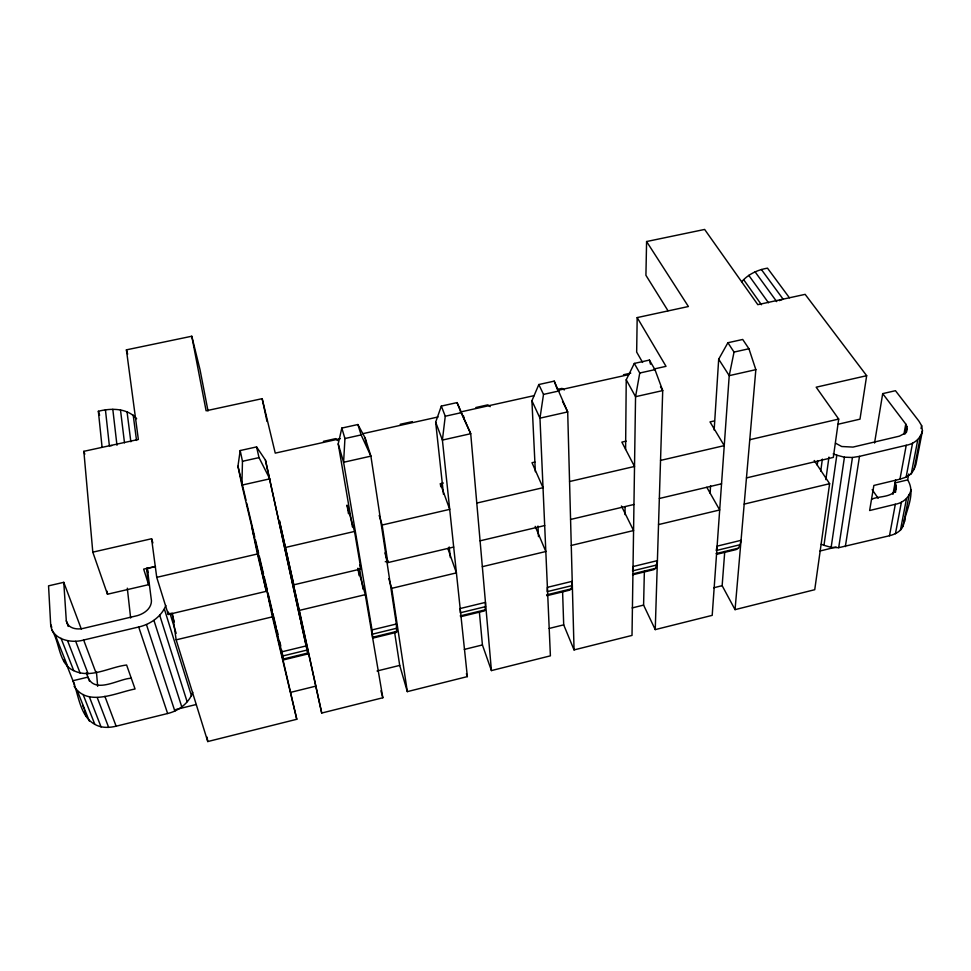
<?xml version="1.0" encoding="UTF-8"?>
<svg xmlns="http://www.w3.org/2000/svg" width="971" height="971" viewBox="0 0 971 971"><rect width="100%" height="100%" fill="white"/><g stroke="black" fill="none" stroke-linecap="round" stroke-linejoin="round"><path stroke-width="1.46" d="M625.008 514.606L625.081 507.032M625.603 449.464L626.234 379.782L634.318 363.421L649.417 360.083L654.964 369.635L662.72 390.585L655.243 629.609L712.204 615.359L729.221 375.643L734.04 352.072L727.898 342.739L742.706 339.462L748.944 348.759L755.839 369.66L735.047 609.642L814.742 589.7L829.622 483.692L814.208 460.497M837.888 424.291L859.99 419.156L866.666 375.692L805.141 294.359L757.817 304.663L704.643 229.447L646.589 241.536L688.403 306.52L637.182 317.59L636.66 352.072L642.596 362.438M646.589 241.536L645.921 275.303L667.963 310.696M655.243 629.609L643.591 605.103L644.368 571.13M240.189 450.544L242.471 461.298L241.9 485.112L283.581 659.867L307.977 653.92L265.435 460.096L256.587 446.915L240.189 450.544L237.956 466.214L241.9 485.112L269.768 478.849L259.014 457.62L256.587 446.915M341.816 428.077L344.936 438.528L343.6 462.269L372.039 629.924L372.682 638.153L396.629 632.315L396.362 624.013L370.898 456.139L365.132 437.897L357.874 424.533L341.816 428.077L338.224 443.893L352.424 526.937M710.104 493.219L710.59 485.694M714.158 429.983L718.686 359.197L727.898 342.739M571.919 585.622L572.222 581.313L547.401 587.346L547.207 591.642L571.919 585.622L571.191 588.887L569.807 590.113L546.794 595.721M735.047 609.642L722.145 585.683L724.754 551.552M460.922 616.646L484.359 610.941L485.245 609.824L485.464 602.384L460.169 608.526L460.375 612.762L485.549 606.644M634.318 363.421L639.755 373.022L635.556 396.69L632.012 635.422L574.055 649.915L567.695 411.922L554.223 381.13L538.82 384.528L543.505 394.408L539.973 418.161L550.399 655.838L491.423 670.585L470.717 433.709L457.062 402.601L441.332 406.084L445.264 416.231L442.4 440.069L467.354 676.605L407.322 691.631L399.712 665.402L394.639 632.461M632.655 569.455L633.031 566.554L657.403 560.631L655.583 568.326L653.726 569.661L632.534 574.832M817.242 465.073L817.837 460.594M820.75 471.105L822.364 459.101M825.86 479.613L828.955 457.098M866.666 375.692L816.174 387.198L838.701 419.071L833.312 457.402L746.468 477.914M908.759 473.994L907.642 479.892C916.442 493.754 905.312 511.401 903.176 525.869C900.882 531.538 895.092 534.305 889.497 535.737L838.689 547.693L831.14 547.365L823.978 545.314L836.808 455.205L833.191 453.894M831.14 547.365L844.43 457.195L852.453 457.487L859.493 456.358L906.234 445.288C914.039 443.953 920.714 438.625 922.45 430.723L921.613 425.614L918.833 421.001L895.456 390.694L882.7 393.631L874.543 443.031M838.689 547.693L852.453 457.487M845.34 546.612L859.493 456.358M892.956 494.336L895.578 479.965M903.904 434.353L905.773 424.06L882.7 393.631M894.716 492.467L896.027 485.33L895.044 482.915L907.642 479.892M905.47 433.794L906.817 426.451L905.773 424.06M895.59 492.176L896.027 485.33M906.659 431.937L906.817 426.451M889.497 535.737L895.323 504.277C903.03 502.929 909.366 497.431 911.041 489.687M895.323 504.277L869.628 510.528L873.864 485.451L899.959 479.176L906.234 445.288M895.444 533.722L901.391 502.262M899.959 479.176L906.125 477.149L912.534 443.262M900.42 530.324L906.453 498.863M906.125 477.149L911.271 473.751L917.765 439.863M921.054 428.551L921.613 425.614M903.176 525.869L909.244 494.409M911.271 473.751L914.087 469.309L920.617 435.421M922.45 430.723L915.896 464.587L914.087 469.309M740.036 544.731L741.055 540.325L717.12 546.139L716.197 550.533L740.036 544.731L738.482 548.142L736.164 549.574L716.732 554.307M896.379 487.891C893.563 497.941 879.301 495.732 871.8 499.167M907.205 429L904.984 433.236L899.413 436.149L852.975 447.085L841.711 446.514L835.533 443.177M130.976 678.28C119.19 678.523 94.867 694.641 87.924 677.115L72.934 680.72C78.821 695.139 79.828 716.173 94.83 724.366C101.312 728.116 109.043 727.886 116.132 726.199L167.631 713.515C178.652 710.954 189.017 703.053 192.78 692.226M443.492 494.36L435.663 422.203L441.332 406.084M81.297 629.002L63.77 582.333L48.55 585.841L50.662 624.474C51.9 639.671 71.381 643.664 83.652 640.023L138.695 626.999C150.226 624.389 161.453 616.682 165.847 605.479M535.349 471.712L531.914 400.78L538.82 384.528M741.759 281.687C748.24 274.162 757.817 269.78 767.503 268.166L789.423 297.781M779.264 300.634L783.112 299.153L761.349 269.477M172.425 613.381L176.152 639.84L207.758 741.553L296.786 719.28L268.421 597.056M293.764 586.423L321.717 713.042L382.829 697.761L365.29 594.653L357.874 568.205L359.161 575.682M175.885 709.51L196.13 704.521M819.997 551.006L836.128 547.037M291.033 692.262L315.551 686.206M377.039 670.997L399.712 665.402M464.308 649.429L482.417 644.95L479.346 611.754M549.149 628.455L563.702 624.851L562.585 591.57M632.157 607.931L643.591 605.103M713.709 587.771L722.145 585.683M281.517 651.905L306.302 645.885M372.039 629.924L396.362 624.013M74.075 686.218C87.608 707.41 116.666 692.408 135.066 688.997L126.618 665.026C109.444 667.016 90.849 678.947 73.735 670.645C58.345 663.812 60.068 642.426 51.766 629.985M282.525 656.032L307.2 650.024M372.633 634.112L396.848 628.213M632.473 570.899L656.736 565.001M283.289 659.018L307.831 653.034M372.925 637.182L397.018 631.308M460.205 615.917L485.245 609.824M546.6 594.871L571.191 588.887M632.861 573.861L655.583 568.326M716.149 553.579L738.482 548.142M176.152 639.84L272.39 616.852L266.673 589.725M321.717 713.042L299.335 610.407L365.29 594.653M407.322 691.631L391.714 588.341L456.419 572.878L447.837 548.445M482.332 566.676L545.823 551.516L535.203 526.355M571.264 545.435L633.565 530.542L621.428 506M658.532 524.583L719.681 509.969L706.803 487.284M744.199 504.107L829.622 483.692M385.256 561.736L388.145 561.056M146.524 568.217L148.612 584.663L107.465 594.228L92.803 552.159L151.585 538.747L156.732 577.357L168.262 614.473L266.321 591.315L254.827 539.84M293.752 584.833L279.381 520.602L293.752 584.833L360.921 568.97L354.536 531.44L347.011 505.102L348.492 513.744M384.892 552.96L387.817 562.61L453.688 547.061M480.075 540.823L544.682 525.566M570.572 519.461L633.954 504.483M659.345 498.487L721.538 483.801M156.732 577.357L257.424 553.98L251.756 526.937M285.595 547.438L354.536 531.44M387.817 562.61L382.137 525.032L449.719 509.35L440.409 483.704L443.359 483.024M476.773 503.075L543.02 487.697L531.999 462.706L534.9 462.05M569.552 481.531L634.512 466.456L621.853 442.121L626.113 441.137M660.535 460.412L724.245 445.628L710.007 421.912L714.438 420.904M749.77 439.705L838.701 419.071M155.372 566.421L143.672 569.127L148.612 584.663M155.494 566.591L147.325 568.484L151.452 600.855C151.355 608.659 144.181 613.636 137.372 615.638L82.766 628.504C76.418 629.827 67.739 628.298 66.307 620.809L63.77 582.333M755.839 369.66L729.221 375.643L718.686 359.197M323.404 441.356L335.784 438.613L337.617 440.579M400.222 424.303L412.396 421.608M475.826 407.529L487.806 404.858L490.197 406.667M557.609 389.371L562.027 388.388L564.321 389.941M623.491 374.745L630.749 373.131M340.384 438.661L275.254 453.129L262.158 398.668L206.095 410.782L191.785 336.233L126.412 349.851L138.355 439.462L83.858 451.321L92.803 552.159M362.584 433.734L438.067 416.972M460.278 412.032L534.281 395.598M557.961 390.342L629.014 374.563M654.175 368.968L666.021 366.334L637.182 317.59M242.471 461.298L259.014 457.62M344.936 438.528L361.127 434.923L370.898 456.139L343.6 462.269L338.224 443.893M445.264 416.231L461.116 412.711L470.717 433.709L442.4 440.069L435.663 422.203M543.505 394.408L559.041 390.949M639.755 373.022L654.964 369.635M734.04 352.072L748.944 348.759M102.089 447.352L98.362 411.267C111.107 407.978 127.444 408.002 136.656 418.768M111.896 445.604L109.371 445.774L105.426 409.762M836.808 455.205L844.43 457.195M821.26 544.245L823.978 545.314M755.11 271.868L776.703 301.617M748.775 275.339L768.474 302.782M743.604 279.612L761.446 304.736M872.164 489.627L878.172 498.269M660.486 386.713L662.72 390.585L635.556 396.69L626.234 379.782M562.512 401.314L567.695 411.922L539.973 418.161L531.914 400.78M563.702 624.851L574.055 649.915M457.062 402.601L461.116 412.711M50.662 624.474L51.779 627.29M66.817 665.256L74.549 684.786M82.608 705.14L84.222 709.206M55.238 634.985L68.031 667.332M77.486 691.206L89.296 721.04M61.039 638.299L73.735 670.645M83.118 694.532L94.83 724.366M67.63 640.86L80.192 673.219M89.478 697.117L101.069 726.951M75.702 641.321L88.094 673.692M97.246 697.591L108.679 727.437M66.307 620.809L68.468 626.441M86.298 672.891L89.49 681.181M67.278 623.455L68.358 626.271M83.652 640.023L95.862 672.418M104.88 696.328L116.132 726.199M554.223 381.13L557.257 389.262M482.417 644.95L491.423 670.585M466.396 673.74L467.354 676.605M138.695 626.999L167.631 713.515M83.858 451.321L84.817 454.197M146.439 624.571L174.865 711.148M153.94 620.457L181.844 707.082M159.645 615.031L187.112 701.705M357.874 424.533L361.127 434.923M98.362 411.267L99.612 415.236M164.451 609.266L191.53 695.989M379.175 515.407L382.137 525.032M171.673 613.162L174.343 621.841M169.901 613.089L176.164 633.335M151.585 538.747L152.884 542.959M388.801 578.667L391.714 588.341M126.412 349.851L127.65 354.16M359.743 564.794L360.921 568.97M380.935 690.806L382.829 697.761M649.417 360.083L650.509 364.198M307.977 653.92L300.767 621.586M191.785 336.233L200.038 369.757L208.025 411M276.213 627.484L272.96 613.806M257.424 553.98L266.321 591.315M272.39 616.852L296.786 719.28M277.014 630.045L278.034 634.379M279.757 641.613L280.777 645.958M237.956 466.214L246.003 500.162M246.707 503.112L254.754 537.06M255.458 540.01L258.602 553.288M259.306 556.249L263.505 573.958M264.209 576.908L267.353 590.198M268.057 593.147L272.256 610.856M252.776 531.234L254.147 536.963M293.121 583.486L299.335 610.407M265.435 460.096L300.367 619.716M262.158 398.668L267.001 421.438M84.756 710.566L85.921 716.052M281.639 650L282.209 652.755M64.037 659.576L64.596 662.331M282.5 654.126L283.047 656.857M359.525 568.46L363.081 589.227M283.314 658.217L283.581 659.867M365.132 437.897L366.055 443.893M207.09 737.123L207.758 741.553M904.596 518.563L904.96 521.136M167.862 611.536L168.262 614.473M133.197 415.054L136.535 440.446M147.24 568.253L147.81 572.659M127.055 411.898L130.854 441.781M120.489 409.932L124.494 442.825M112.806 409.313L116.969 445.264M127.31 588.171L130.636 618.029M440.409 483.704L440.737 486.714M449.197 546.976L450.338 557.5M107.174 591.254L107.465 594.228M463.58 415.989L463.859 418.999M96.42 671.556L97.658 686.327M537.97 526.051L538.48 536.623"/></g></svg>
